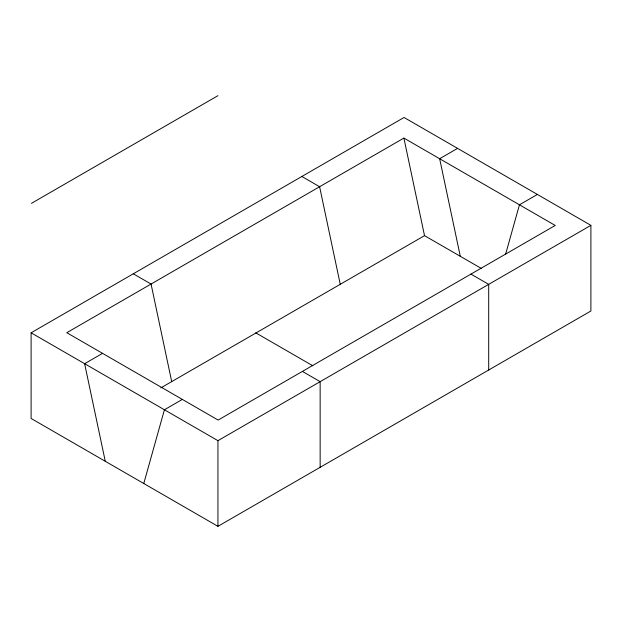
<?xml version="1.0" encoding="UTF-8"?>
<svg xmlns="http://www.w3.org/2000/svg" width="622" height="622" viewBox="0 0 622 622"><rect width="100%" height="100%" fill="white"/><g stroke="black" fill="none" stroke-linecap="round" stroke-linejoin="round"><path stroke-width="0.93" d="M143.775 483.512L164.418 409.774L182.347 399.417M505.6 254.266L519.448 204.801L537.377 194.445M31.458 203.34L217.941 95.671M31.1 332.801L404.059 117.472L590.9 225.343L590.9 311L217.941 526.329L31.1 418.458L31.1 332.801L217.941 440.671L590.9 225.343M403.88 138.076L66.779 332.7L218.12 420.068L555.221 225.452L403.88 138.076L424.523 235.652L481.226 268.385M102.552 353.35L84.623 363.699L105.266 461.275M457.582 148.37L439.653 158.727L460.296 256.303M160.857 387.879L424.523 235.652M301.857 176.485L319.607 186.732L340.25 284.308M470.94 274.108L488.698 284.355L488.698 370.004M255.735 332.824L312.858 365.798M133.302 273.797L151.06 284.044L171.703 381.613M302.393 371.412L320.143 381.667L320.143 467.316M217.941 440.671L217.941 526.329"/></g></svg>
